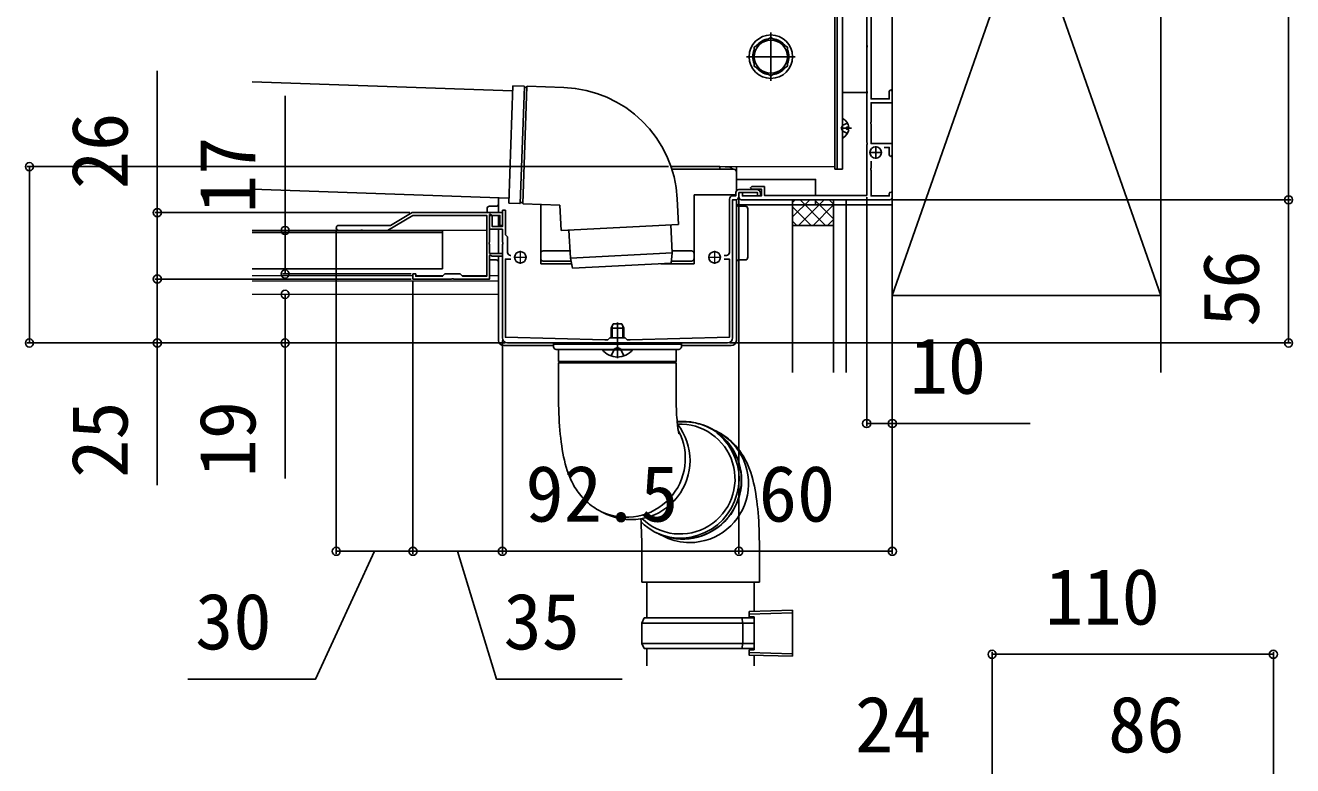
# Model space of a CAD drawing. Units: millimetres, scale not verified. Extents: x -1312 to 1312, y -1957 to 1945.
# Drawn here: x 184.4 to 680.1, y 511.3 to 801 of the extents above; entities that cross this region are included whole.
import ezdxf
from ezdxf.enums import TextEntityAlignment as Align

# ---------------------------------------------------------------- set-up
doc = ezdxf.new("R2010")
doc.units = ezdxf.units.MM
doc.header["$LTSCALE"] = 10
for name, color, linetype in [('0-3_YKK_11', 7, 'Continuous'), ('0-5_YKK_13', 4, 'Continuous'), ('0-6_YKK_D', 6, 'Continuous'), ('0-8_YSS_K', 3, 'Continuous')]:
    doc.layers.add(name, color=color, linetype=linetype)
doc.layers.add('0-4_YKK_12', color=2, linetype='Continuous', lineweight=18)
doc.styles.add('ＭＳ ゴシック', font='')
doc.styles.get('ＭＳ ゴシック').set_extended_font_data('MS Gothic')

msp = doc.modelspace()

# ---------------------------------------------------------------- linework, layer by layer
at = {"layer": '0-3_YKK_11'}
for p, q in [((516.96, 753.7), (516.96, 748.7)), ((514.46, 751.2), (519.46, 751.2)), ((463.46, 736.7), (470.46, 736.7)), ((523.46, 733.7), (523.46, 735.1)), ((370.96, 728.7), (372.16, 728.7)), ((459.76, 712.1), (459.76, 733)), ((464.46, 732.7), (522.46, 732.7)), ((374.16, 710.9), (374.26, 710.9)), ((457.66, 710.9), (458.56, 710.9)), ((458.96, 676.7), (372.96, 676.7))]:
    msp.add_line(p, q, dxfattribs=at)
for points in [[(513.46, 862.24), (513.46, 793.16), (513.58, 792.98), (513.58, 792.43), (513.46, 792.24), (513.46, 775.16), (513.58, 774.98), (513.58, 774.43), (513.46, 774.24), (513.46, 755.16), (513.58, 754.98), (513.58, 754.43), (513.46, 754.24), (513.46, 734.4), (473.46, 734.4), (473.46, 737.9), (468.46, 737.9), (467.96, 737.4), (468.46, 736.9), (472.26, 736.9), (472.26, 734.2), (464.86, 734.2), (464.86, 735.5), (463.46, 735.5), (463.46, 733.7)], [(522.26, 775.1), (522.26, 772.2), (515.16, 772.2), (515.16, 809.2), (522.26, 809.2), (522.26, 806.3)], [(523.46, 750.3), (523.46, 754.7), (515.16, 754.7), (515.16, 762.24), (515.04, 762.43), (515.04, 762.98), (515.16, 763.16), (515.16, 770.7), (523.46, 770.7), (523.46, 775.1)], [(520.23, 753.2), (522.26, 753.2), (522.26, 750.3)], [(522.26, 735.1), (522.26, 734.2), (515.16, 734.2), (515.16, 744.24), (515.04, 744.43), (515.04, 744.98), (515.16, 745.16), (515.16, 747.84)], [(460.96, 734.2), (462.26, 734.2), (462.26, 735.5)], [(471.96, 735.2), (471.96, 734.2), (470.76, 734.2), (470.76, 735.5), (463.46, 735.5), (463.46, 733.9)], [(370.96, 678.7), (370.96, 715.24), (371.08, 715.43), (371.08, 715.98), (370.96, 716.16), (370.96, 721.2), (365.96, 721.2), (365.96, 726.6), (366.96, 726.6), (366.96, 722.2), (370.96, 722.2), (370.96, 728.7)], [(372.16, 728.7), (372.16, 719), (372.96, 718.2), (372.96, 712.1)], [(462.26, 732.7), (460.96, 732.7), (460.96, 678.7)], [(370.96, 727.7), (335.65, 727.7), (327.18, 722.7), (306.96, 722.7)], [(306.96, 720.7), (315.5, 720.7), (315.68, 720.82), (316.23, 720.82), (316.41, 720.7), (325.96, 720.7), (335.96, 726.6), (364.86, 726.6), (364.86, 702.8), (355.36, 702.8), (354.46, 703.7), (348.46, 703.7), (347.56, 702.8), (337.06, 702.8), (337.06, 703.7), (335.96, 703.7), (335.96, 701.7), (351, 701.7), (351.18, 701.82), (351.73, 701.82), (351.91, 701.7), (365.96, 701.7), (365.96, 710.92), (366.16, 711.03), (366.9, 710.6), (370.96, 710.6), (370.96, 711.7), (365.96, 711.7), (365.96, 715.24), (365.84, 715.43), (365.84, 715.98), (365.96, 716.16), (365.96, 726.92), (366.16, 727.03), (366.9, 726.6), (369.96, 726.6), (369.96, 722.7), (370.96, 722.7), (370.96, 727.7)], [(374.26, 709.5), (372.16, 709.5), (372.16, 678.9), (410.96, 677.9), (412.16, 677.9), (412.96, 678.7), (418.96, 678.7), (419.76, 677.9), (420.96, 677.9), (459.76, 678.9), (459.76, 709.5), (457.66, 709.5)]]:
    msp.add_lwpolyline(points, dxfattribs=at)
for centre, radius, start, end in [((522.86, 775.1), 0.6, 90, 180), ((522.86, 775.1), 0.6, 0, 90), ((522.86, 750.3), 0.6, 180, 270), ((522.86, 750.3), 0.6, 270, 360), ((460.96, 733), 1.2, 90, 180), ((463.46, 735.5), 1.2, 90, 180), ((462.26, 733.9), 1.2, 270, 0), ((464.46, 733.7), 1, 180, 270), ((470.46, 735.2), 1.5, 0, 90), ((522.86, 735.1), 0.6, 90, 180), ((522.46, 733.7), 1, 270, 360), ((522.86, 735.1), 0.6, 0, 90), ((306.96, 721.7), 1, 90, 180), ((306.96, 721.7), 1, 180, 270), ((374.16, 712.1), 1.2, 180, 270), ((458.56, 712.1), 1.2, 270, 0), ((372.96, 678.7), 2, 180, 270), ((458.96, 678.7), 2, 270, 0)]:
    msp.add_arc(centre, radius, start, end, dxfattribs=at)
at = {"layer": '0-4_YKK_12'}
for p, q in [((455.96, 745.7), (436.9, 745.7)), ((455.96, 744.7), (455.96, 745.7)), ((364.86, 720.7), (273.11, 720.7)), ((375.46, 710.2), (380.46, 710.2)), ((377.96, 712.7), (377.96, 707.7)), ((451.46, 710.2), (456.46, 710.2)), ((453.96, 712.7), (453.96, 707.7)), ((335.96, 702.9), (273.11, 702.9)), ((369.46, 700.9), (273.11, 700.9)), ((347.65, 702.9), (337.13, 702.9)), ((364.78, 702.9), (355.26, 702.9)), ((369.46, 702.9), (365.96, 702.9)), ((369.46, 695.7), (273.11, 695.7))]:
    msp.add_line(p, q, dxfattribs=at)
msp.add_lwpolyline([(436.9, 745.7), (500.96, 745.7), (500.96, 910.7)], dxfattribs=at)
at = {"layer": '0-5_YKK_13'}
for p, q in [((501.96, 744.7), (501.96, 917.7)), ((501.96, 744.7), (501.96, 916.7)), ((503.96, 916.7), (503.96, 744.7)), ((475.96, 779.2), (475.96, 798.2)), ((466.46, 788.7), (485.46, 788.7)), ((273.11, 778.9), (374.97, 775.34)), ((373.44, 731.37), (375.04, 777.34)), ((375.04, 777.34), (379.37, 777.19)), ((377.94, 731.31), (379.54, 777.09)), ((378.94, 731.27), (380.54, 777.05)), ((380.71, 777.14), (395.03, 776.64)), ((503.96, 774.7), (513.46, 774.7)), ((503.96, 764.3), (503.96, 757.11)), ((503.5, 760.7), (504.11, 761.85)), ((503.5, 760.7), (504.11, 759.56)), ((507.46, 760.7), (503.96, 760.7)), ((505.92, 762.75), (504.11, 761.85)), ((505.92, 758.65), (504.11, 759.56)), ((506.43, 761.13), (505.56, 761.13)), ((461.46, 744.7), (437.23, 744.7)), ((455.96, 745.7), (460.02, 745.45)), ((455.96, 744.7), (455.96, 745.7)), ((455.96, 744.7), (455.96, 744.7)), ((462.46, 745.7), (462.46, 736.16)), ((462.46, 736.16), (462.46, 743.7)), ((500.96, 744.7), (501.96, 744.7)), ((501.96, 744.7), (503.96, 744.7)), ((373.51, 733.37), (273.11, 736.87)), ((445.96, 734.7), (445.96, 707.7)), ((462.26, 734.7), (445.96, 734.7)), ((364.96, 729.2), (364.96, 727.7)), ((368.46, 730.2), (365.96, 730.2)), ((369.46, 731.2), (369.46, 733.51)), ((369.46, 727.7), (369.46, 733.51)), ((373.44, 731.37), (377.76, 731.22)), ((379.11, 731.17), (393.43, 730.67)), ((385.96, 730.93), (385.96, 707.7)), ((393.43, 730.67), (393.95, 720.68)), ((439.36, 733.08), (439.89, 723.09)), ((462.46, 732.72), (462.46, 731.7)), ((462.46, 731.2), (462.46, 732.72)), ((462.46, 677.7), (462.46, 732.72)), ((465.96, 730.2), (463.46, 730.2)), ((466.96, 729.2), (466.96, 710.2)), ((493.46, 732.7), (493.46, 730.7)), ((369.46, 722.2), (369.46, 726.6)), ((347.56, 720.7), (273.11, 720.7)), ((347.56, 719.9), (273.11, 719.9)), ((347.56, 705.7), (347.56, 720.7)), ((369.46, 711.7), (369.46, 721.2)), ((396.95, 720.84), (397.62, 709.86)), ((436.89, 722.93), (437.37, 711.94)), ((368.46, 709.2), (365.96, 709.2)), ((369.46, 677.7), (369.46, 710.6)), ((385.96, 711.7), (385.96, 709.7)), ((397.45, 712.7), (386.96, 712.7)), ((397.62, 709.86), (437.37, 711.94)), ((397.62, 709.86), (398.43, 705.9)), ((437.37, 711.94), (436.98, 707.92)), ((444.96, 712.7), (437.33, 712.7)), ((445.96, 711.7), (445.96, 709.7)), ((463.46, 709.2), (465.96, 709.2)), ((347.56, 705.7), (273.11, 705.7)), ((369.46, 677.7), (369.46, 708.2)), ((398.06, 707.7), (385.96, 707.7)), ((397.86, 708.7), (386.96, 708.7)), ((436.98, 707.92), (398.43, 705.9)), ((445.96, 707.7), (432.87, 707.7)), ((444.96, 708.7), (437.05, 708.7)), ((462.46, 677.7), (462.46, 708.2)), ((413.46, 682.5), (414.26, 684.2)), ((414.26, 684.2), (417.66, 684.2)), ((415.96, 670.7), (415.96, 684.7)), ((417.66, 684.2), (418.46, 682.5)), ((413.46, 678.7), (413.46, 682.5)), ((413.46, 682.5), (418.46, 682.5)), ((413.89, 678.7), (413.89, 683.42)), ((418.02, 678.7), (418.02, 683.42)), ((418.46, 678.7), (418.46, 682.5)), ((390.96, 675.7), (371.46, 675.7)), ((390.96, 675.7), (371.46, 675.7)), ((390.96, 676.7), (390.96, 675.2)), ((440.96, 676.7), (390.96, 676.7)), ((440.96, 676.2), (390.96, 676.2)), ((415.96, 674.2), (391.96, 674.2)), ((392.96, 674.2), (392.96, 669.45)), ((392.96, 674.2), (438.56, 674.2)), ((421.86, 674.2), (410.06, 674.2)), ((410.06, 673.95), (410.06, 674.2)), ((413.46, 671.62), (414.81, 674.34)), ((415.96, 674.95), (414.81, 674.34)), ((415.96, 674.95), (417.1, 674.34)), ((439.96, 674.2), (415.96, 674.2)), ((418.46, 671.62), (417.1, 674.34)), ((421.86, 673.95), (421.86, 674.2)), ((438.56, 674.2), (438.96, 674.2)), ((438.96, 669.45), (438.96, 674.2)), ((440.96, 675.2), (440.96, 676.7)), ((460.46, 675.7), (440.96, 675.7)), ((460.46, 675.7), (440.96, 675.7)), ((438.96, 669.45), (392.96, 669.45)), ((410.06, 673.95), (421.86, 673.95)), ((392.96, 668.95), (392.96, 654.2)), ((392.96, 668.95), (438.56, 668.95)), ((438.56, 668.95), (438.96, 668.95)), ((438.96, 654.2), (438.96, 668.95)), ((409.98, 610.5), (411.82, 609.63)), ((432.02, 602), (434.73, 600.72)), ((425.46, 598.59), (425.46, 583.09)), ((471.46, 583.09), (471.46, 598.59)), ((471.46, 583.09), (425.46, 583.09)), ((427.46, 583.09), (427.46, 569.09)), ((469.46, 571.65), (469.46, 583.09)), ((467.46, 571.59), (484.46, 572.09)), ((467.46, 570.59), (467.46, 571.59)), ((484.46, 571.09), (467.46, 570.59)), ((484.46, 572.09), (484.46, 554.09)), ((426.46, 569.09), (425.46, 567.09)), ((464.98, 567.09), (425.46, 567.09)), ((426.46, 569.09), (464.55, 569.09)), ((464.98, 567.09), (464.55, 569.09)), ((464.55, 569.09), (469.46, 569.09)), ((469.46, 567.09), (464.98, 567.09)), ((469.46, 569.59), (469.46, 556.59)), ((425.46, 559.09), (464.98, 559.09)), ((427.46, 557.09), (427.46, 550.37)), ((469.46, 557.09), (464.55, 557.09)), ((464.98, 559.09), (469.46, 559.09)), ((467.46, 556.59), (469.46, 556.59)), ((467.46, 555.59), (467.46, 556.59)), ((467.46, 555.59), (484.46, 555.09)), ((469.46, 550.37), (469.46, 554.53))]:
    msp.add_line(p, q, dxfattribs=at)
for points in [[(463.46, 730.7), (523.46, 730.7), (523.46, 938.7)], [(500.96, 744.7), (500.96, 917.7), (501.96, 917.7)], [(503.96, 894.7), (513.46, 894.7), (513.46, 774.7)], [(506.43, 760.28), (505.56, 760.28), (505.56, 761.13)], [(462.46, 740.7), (493.46, 740.7), (493.46, 734.4)], [(439.89, 723.09), (416.92, 721.89), (393.95, 720.68)], [(392.96, 654.2), (392.96, 652.5), (392.99, 650.8), (393.04, 649.11), (393.11, 647.44), (393.2, 645.78), (393.31, 644.15), (393.43, 642.54), (393.58, 640.96), (393.75, 639.41), (393.93, 637.9), (394.14, 636.42), (394.37, 634.97), (394.62, 633.55), (394.9, 632.16), (395.2, 630.8), (395.54, 629.45), (395.91, 628.12), (396.33, 626.8), (396.55, 626.14), (396.79, 625.48), (397.05, 624.82), (397.32, 624.16), (397.61, 623.5), (397.92, 622.83), (398.24, 622.17), (398.59, 621.51), (398.96, 620.85), (399.34, 620.2), (399.76, 619.54), (400.19, 618.9), (400.64, 618.26), (401.12, 617.63), (401.62, 617.01), (402.15, 616.4), (402.69, 615.81), (403.26, 615.23), (403.85, 614.66), (404.46, 614.12), (405.09, 613.59)], [(440.01, 641.21), (440.01, 641.2), (440.01, 641.21), (440, 641.24), (439.99, 641.28), (439.96, 641.41), (439.93, 641.56), (439.89, 641.75), (439.84, 641.97), (439.8, 642.22), (439.75, 642.51), (439.69, 642.83), (439.64, 643.17), (439.59, 643.53), (439.54, 643.91), (439.49, 644.32), (439.44, 644.74), (439.34, 645.63), (439.26, 646.59), (439.18, 647.59), (439.11, 648.63), (439.06, 649.71), (439.01, 650.81), (438.98, 651.93), (438.96, 654.2)], [(431.02, 602.48), (433.57, 601.45), (436.3, 600.74), (439.11, 600.38), (441.95, 600.38), (444.78, 600.74), (447.54, 601.45), (450.19, 602.51), (452.7, 603.9), (455.03, 605.59), (457.13, 607.56), (458.97, 609.78), (460.53, 612.21), (461.78, 614.81), (462.71, 617.55), (463.28, 620.37), (463.51, 623.24), (463.38, 626.12), (462.89, 628.94), (462.06, 631.68), (460.89, 634.28), (459.41, 636.71), (457.63, 638.93), (455.6, 640.9), (454.85, 641.5)], [(459.33, 639.2), (458.68, 639.71), (458.01, 640.2), (457.33, 640.66), (456.63, 641.1), (455.91, 641.51), (454.43, 642.29)], [(471.46, 598.59), (471.45, 600.29), (471.42, 601.99), (471.37, 603.68), (471.3, 605.35), (471.21, 607.01), (471.1, 608.64), (470.98, 610.25), (470.83, 611.83), (470.67, 613.38), (470.48, 614.89), (470.27, 616.37), (470.04, 617.82), (469.79, 619.24), (469.52, 620.63), (469.21, 621.99), (468.88, 623.34), (468.5, 624.67), (468.09, 625.99), (467.86, 626.65), (467.62, 627.31), (467.36, 627.97), (467.09, 628.63), (466.8, 629.29), (466.5, 629.96), (466.17, 630.62), (465.82, 631.28), (465.46, 631.94), (465.07, 632.59), (464.66, 633.25), (464.22, 633.89), (463.77, 634.53), (463.29, 635.16), (462.79, 635.78), (462.27, 636.39), (461.72, 636.98), (461.15, 637.56), (460.56, 638.13), (459.96, 638.67), (459.33, 639.2)], [(405.09, 613.59), (405.73, 613.08), (406.4, 612.59), (407.08, 612.13), (407.79, 611.69), (408.51, 611.28), (409.98, 610.5)], [(425.11, 607.92), (425.17, 606.78), (425.23, 605.63), (425.29, 604.48), (425.35, 603.33), (425.39, 602.16), (425.43, 600.98), (425.45, 599.79), (425.46, 598.59)], [(469.46, 569.59), (467.46, 569.59), (467.46, 570.59)], [(425.46, 567.09), (425.46, 559.09), (426.46, 557.09)], [(464.98, 567.09), (464.98, 559.09), (464.55, 557.09), (426.46, 557.09)], [(484.46, 554.09), (467.46, 554.59), (467.46, 555.59)]]:
    msp.add_lwpolyline(points, dxfattribs=at)
msp.add_lwpolyline([(475.96, 796.21), (469.46, 792.45), (469.46, 784.95), (475.96, 781.2), (482.46, 784.95), (482.46, 792.45)], close=True, dxfattribs=at)
for centre, radius in [((475.96, 788.7), 8.5), ((475.96, 788.7), 6.5), ((516.96, 751.2), 2.25), ((377.96, 710.2), 2.25), ((377.96, 710.2), 2.25), ((453.96, 710.2), 2.25), ((453.96, 710.2), 2.25)]:
    msp.add_circle(centre, radius, dxfattribs=at)
for centre, radius, start, end in [((475.96, 788.7), 7.05, 97.2181, 142.7819), ((475.96, 788.7), 7.05, 37.2181, 82.7819), ((475.96, 788.7), 7.05, 157.2181, 202.7819), ((475.96, 788.7), 7.05, 337.2181, 22.7819), ((475.96, 788.7), 7.05, 217.2181, 262.7819), ((475.96, 788.7), 7.05, 277.2181, 322.7819), ((379.36, 776.99), 0.2, 14.6015, 88), ((380.04, 777.16), 0.5, 194.6016, 341.3985), ((380.7, 776.94), 0.2, 88, 161.3984), ((393.43, 730.67), 46, 3, 88), ((504.11, 764.3), 0.154, 62.719, 180), ((502.26, 760.7), 4.2, 5.8077, 62.719), ((502.26, 760.7), 4.2, 297.281, 354.1923), ((504.11, 757.11), 0.154, 180, 297.281), ((459.96, 744.45), 1, 14.3585, 86.5), ((461.46, 743.7), 1, 0, 90), ((365.96, 729.2), 1, 90, 180), ((368.46, 731.2), 1, 270, 0), ((377.77, 731.42), 0.2, 268, 341.3985), ((378.43, 731.19), 0.5, 14.6015, 161.3984), ((379.11, 731.37), 0.2, 194.6016, 268), ((463.46, 731.7), 1, 180, 270), ((463.46, 731.2), 1, 180, 270), ((465.96, 729.2), 1, 0, 90), ((368.46, 708.2), 1, 0, 90), ((386.96, 711.7), 1, 90, 180), ((386.96, 709.7), 1, 180, 270), ((444.96, 711.7), 1, 0, 90), ((444.96, 709.7), 1, 270, 0), ((463.46, 708.2), 1, 90, 180), ((465.96, 710.2), 1, 270, 0), ((371.46, 677.7), 2, 180, 270), ((371.46, 677.7), 2, 180, 270), ((391.96, 675.2), 1, 180, 270), ((439.96, 675.2), 1, 270, 0), ((460.46, 677.7), 2, 270, 0), ((460.46, 677.7), 2, 270, 0), ((392.96, 669.2), 0.25, 270, 90), ((415.96, 678.9), 7.7, 219.9831, 320.0169), ((438.96, 669.2), 0.25, 90, 270), ((421.29, 630.66), 23.06, 245.7656, 38.1435), ((440.45, 623.45), 21.5, 225.9544, 92.7485), ((441.49, 623), 23.03, 245.7175, 95.4188), ((441.8, 623.3), 22.58, 358.7964, 96.2828), ((419.44, 631.53), 23.06, 245.658, 28.224), ((444.15, 621.65), 23.06, 270.1488, 67.3002), ((441.42, 622.96), 22.96, 224.9702, 359.6851), ((444.2, 620.71), 22.12, 244.6604, 270.0327)]:
    msp.add_arc(centre, radius, start, end, dxfattribs=at)
at = {"layer": '0-6_YKK_D'}
for p, q in [((678.46, 732.7), (678.46, 937.7)), ((435.9, 745.7), (184.96, 745.7)), ((185.96, 745.7), (185.96, 676.7)), ((513.46, 733.7), (513.46, 644.2)), ((463.46, 732.9), (463.46, 594.2)), ((463.46, 732.9), (463.46, 594.2)), ((523.46, 732.7), (679.46, 732.7)), ((523.46, 732.7), (679.46, 732.7)), ((678.46, 676.7), (678.46, 732.7)), ((334.74, 727.7), (234.96, 727.7)), ((305.96, 720.7), (284.96, 720.7)), ((305.96, 720.7), (305.96, 594.2)), ((523.46, 722.7), (523.46, 644.2)), ((335.26, 701.7), (234.96, 701.7)), ((335.26, 701.7), (234.96, 701.7)), ((335.26, 703.7), (284.96, 703.7)), ((335.96, 701), (335.96, 594.2)), ((335.96, 701), (335.96, 594.2)), ((371.96, 676.7), (184.96, 676.7)), ((371.96, 676.7), (234.96, 676.7)), ((371.96, 676.7), (284.96, 676.7)), ((370.96, 677.7), (370.96, 594.2)), ((370.96, 677.7), (370.96, 594.2)), ((459.96, 676.7), (679.46, 676.7)), ((523.46, 664.2), (523.46, 594.2)), ((335.96, 595.2), (305.96, 595.2)), ((370.96, 595.2), (335.96, 595.2)), ((463.46, 595.2), (370.96, 595.2)), ((523.46, 595.2), (463.46, 595.2)), ((562.5, 447.7), (562.5, 555.9)), ((672.5, 453.7), (672.5, 555.9)), ((672.5, 554.9), (562.5, 554.9))]:
    msp.add_line(p, q, dxfattribs=at)
for points in [[(235.96, 701.7), (235.96, 727.7), (235.96, 783.11)], [(285.96, 703.7), (285.96, 720.7), (285.96, 773.38)], [(235.96, 701.7), (235.96, 676.7), (235.96, 621.12)], [(285.96, 695.7), (285.96, 676.7), (285.96, 623.68)], [(513.46, 645.2), (523.46, 645.2), (577.33, 645.2)], [(320.96, 595.2), (297.86, 545.2), (247.97, 545.2)], [(353.46, 595.2), (368.61, 545.2), (417.82, 545.2)]]:
    msp.add_lwpolyline(points, dxfattribs=at)
for centre in [(185.96, 745.7), (678.46, 732.7), (678.46, 732.7), (235.96, 727.7), (285.96, 720.7), (285.96, 703.7), (235.96, 701.7), (235.96, 701.7), (285.96, 695.7), (185.96, 676.7), (235.96, 676.7), (285.96, 676.7), (678.46, 676.7), (513.46, 645.2), (523.46, 645.2), (305.96, 595.2), (335.96, 595.2), (335.96, 595.2), (370.96, 595.2), (370.96, 595.2), (463.46, 595.2), (463.46, 595.2), (523.46, 595.2), (562.5, 554.9), (672.5, 554.9)]:
    msp.add_circle(centre, 1.59, dxfattribs=at)
at = {"layer": '0-8_YSS_K'}
for p, q in [((628.46, 995.2), (523.46, 695.2)), ((628.46, 665.2), (628.46, 995.2)), ((484.46, 731.65), (485.5, 732.7)), ((484.46, 726), (491.16, 732.7)), ((491.74, 722.7), (484.46, 729.98)), ((486.82, 722.7), (496.82, 732.7)), ((497.39, 722.7), (487.39, 732.7)), ((492.47, 722.7), (500.46, 730.68)), ((500.46, 725.3), (493.05, 732.7)), ((500.46, 730.96), (498.71, 732.7)), ((500.46, 722.7), (500.46, 732.7)), ((505.46, 732.7), (505.46, 665.2)), ((486.08, 722.7), (484.46, 724.33)), ((498.13, 722.7), (500.46, 725.03)), ((484.46, 722.7), (484.46, 665.2)), ((500.46, 722.7), (500.46, 665.2))]:
    msp.add_line(p, q, dxfattribs=at)
for points in [[(523.46, 665.2), (523.46, 995.2), (628.46, 995.2)], [(628.46, 695.2), (523.46, 695.2), (523.46, 995.2)], [(523.46, 995.2), (628.46, 695.2), (628.46, 995.2)], [(500.46, 722.7), (484.46, 722.7), (484.46, 732.7)]]:
    msp.add_lwpolyline(points, dxfattribs=at)

# ---------------------------------------------------------------- texts
at = {"layer": '0-6_YKK_D', "style": 'ＭＳ ゴシック'}
for s, p in [('26', (230.96, 736.86)), ('17', (280.96, 727.47)), ('56', (673.46, 682.97)), ('25', (230.96, 623.91)), ('19', (280.96, 624.08))]:
    msp.add_text(s, height=21.99, rotation=90, dxfattribs=at).set_placement(p, align=Align.BOTTOM_LEFT)
for s, p in [('10', (530.23, 650.2)), ('92.5', (379.96, 600.2)), ('60', (471.21, 600.2)), ('110', (583.24, 559.9)), ('30', (250.76, 550.2)), ('35', (371.4, 550.2)), ('24', (508.85, 509.9)), ('86', (607.85, 509.9))]:
    msp.add_text(s, height=21.99, dxfattribs=at).set_placement(p, align=Align.BOTTOM_LEFT)

doc.saveas('drawing.dxf')
